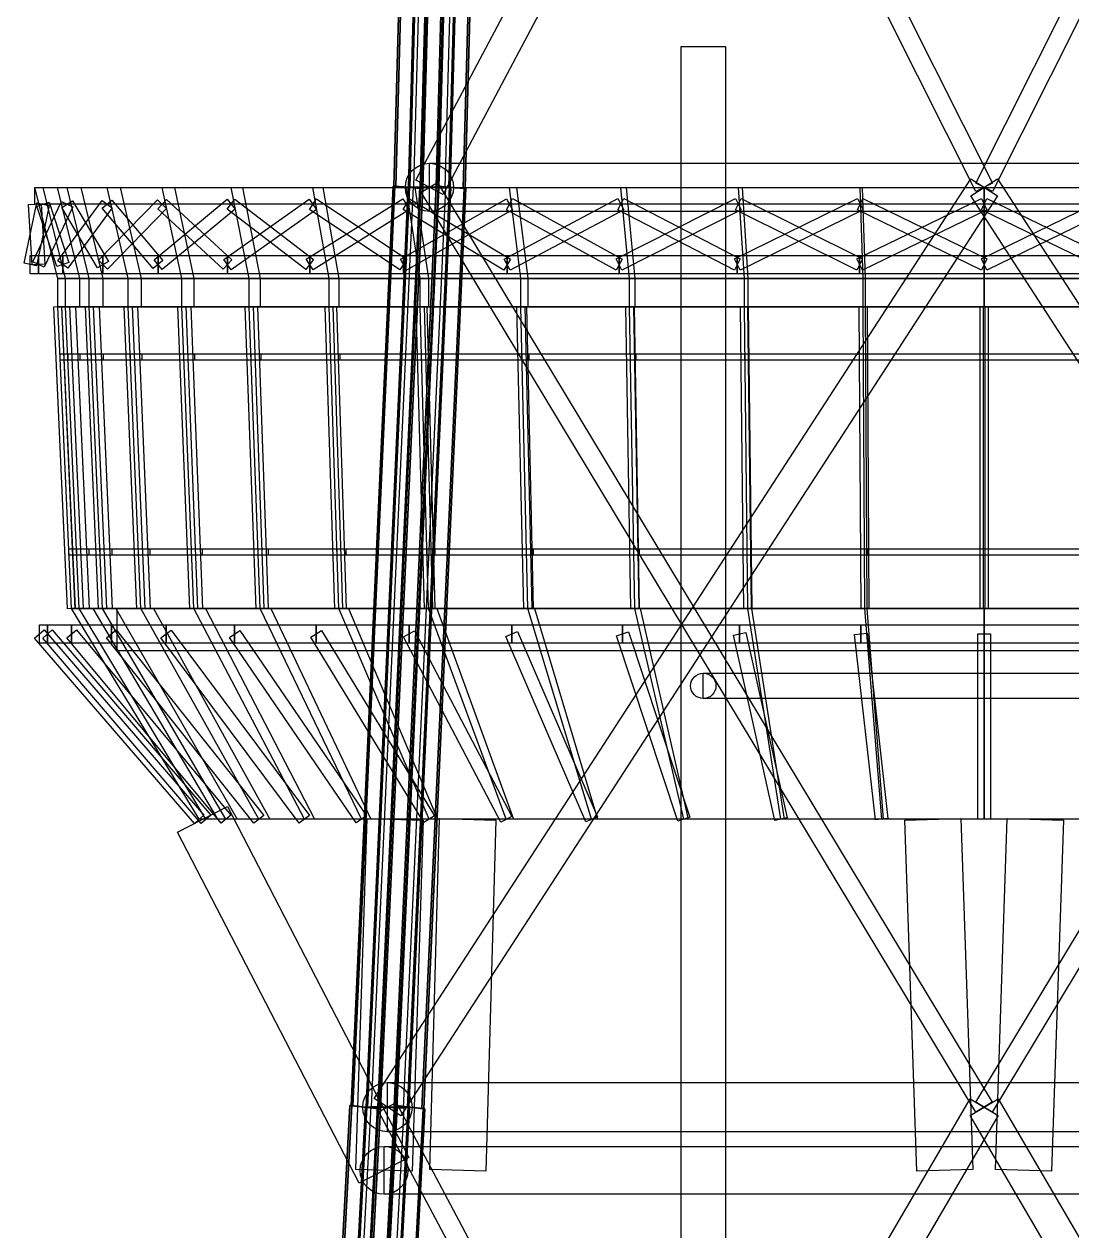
# Model space of a CAD drawing. Header units: millimetres. Extents: x -48000 to 1060615, y -2000 to 333000.
# Drawn here: x -6837 to 625, y 216119 to 224712 of the extents above; entities that cross this region are included whole.
import ezdxf

# ---------------------------------------------------------------- set-up
doc = ezdxf.new("R2010")
doc.units = ezdxf.units.MM
for name, color, linetype, lineweight in [('D-STR-CORE', 7, 'Continuous', 25), ('D-STR-DECK', 7, 'Continuous', 25), ('D-STR-STRC', 7, 'Continuous', 25)]:
    doc.layers.add(name, color=color, linetype=linetype, lineweight=lineweight)

msp = doc.modelspace()

# ---------------------------------------------------------------- linework, layer by layer
at = {"layer": 'D-STR-CORE'}
for points in [[(-2160, 18300), (-1840, 18300), (-1840, 224550), (-2160, 224550)], [(-2160, 18300), (-1840, 18300), (-1840, 224550), (-2160, 224550)], [(-2000, 220090), (2000, 220090), (2000, 219910), (-2000, 219910)], [(2000, 219910), (-2000, 219910), (-2000, 220090), (2000, 220090)]]:
    msp.add_lwpolyline(points, close=True, dxfattribs=at)
msp.add_circle((-2000, 220000), 90, dxfattribs=at)
at = {"layer": 'D-STR-DECK'}
for points in [[(-6597.5, 222900), (-6760, 223550), (-6601.63, 223550), (-6442.94, 222900)], [(-6597.5, 222900), (-6760, 223550), (-6601.63, 223550), (-6442.94, 222900)], [(-6760, 223430), (-6760, 223550), (6760, 223550), (6760, 223430)], [(-6541.06, 222900), (-6702.17, 223550), (-6431.71, 223550), (-6277.11, 222900)], [(-6541.06, 222900), (-6702.17, 223550), (-6431.71, 223550), (-6277.11, 222900)], [(-6372.7, 222900), (-6529.66, 223550), (-6151.74, 223550), (-6003.87, 222900)], [(-6372.7, 222900), (-6529.66, 223550), (-6151.74, 223550), (-6003.87, 222900)], [(-6095.3, 222900), (-6245.43, 223550), (-5766.52, 223550), (-5627.9, 222900)], [(-6095.3, 222900), (-6245.43, 223550), (-5766.52, 223550), (-5627.9, 222900)], [(-5713.6, 222900), (-5854.33, 223550), (-5282.62, 223550), (-5155.64, 222900)], [(-5713.6, 222900), (-5854.33, 223550), (-5282.62, 223550), (-5155.64, 222900)], [(-5234.15, 222900), (-5363.07, 223550), (-4708.34, 223550), (-4595.16, 222900)], [(-5234.15, 222900), (-5363.07, 223550), (-4708.34, 223550), (-4595.16, 222900)], [(-4665.14, 222900), (-4780.04, 223550), (-4053.5, 223550), (-3956.06, 222900)], [(-4665.14, 222900), (-4780.04, 223550), (-4053.5, 223550), (-3956.06, 222900)], [(-4016.3, 222900), (-4115.23, 223550), (-3329.3, 223550), (-3249.27, 222900)], [(-4016.3, 222900), (-4115.23, 223550), (-3329.3, 223550), (-3249.27, 222900)], [(-3298.75, 222900), (-3380, 223550), (-2548.14, 223550), (-2486.88, 222900)], [(-3298.75, 222900), (-3380, 223550), (-2548.14, 223550), (-2486.88, 222900)], [(-2524.75, 222900), (-2586.94, 223550), (-1723.37, 223550), (-1681.95, 222900)], [(-2524.75, 222900), (-2586.94, 223550), (-1723.37, 223550), (-1681.95, 222900)], [(-1707.56, 222900), (-1749.62, 223550), (-869.12, 223550), (-848.23, 222900)], [(-1707.56, 222900), (-1749.62, 223550), (-869.12, 223550), (-848.23, 222900)], [(-861.15, 222900), (-882.36, 223550), (0, 223550), (0, 222900)], [(-861.15, 222900), (-882.36, 223550), (0, 223550), (0, 222900)], [(0, 222900), (0, 223550), (882.36, 223550), (861.15, 222900)], [(0, 222900), (0, 223550), (882.36, 223550), (861.15, 222900)], [(-6836.54, 223009.25), (-6746.21, 223439.25), (-6658.13, 223420.75), (-6748.46, 222990.75)], [(-6779.31, 222997.32), (-6804.92, 223427.32), (-6715.08, 223432.68), (-6689.47, 223002.68)], [(-6775.02, 223019.34), (-6570.29, 223449.34), (-6489.03, 223410.66), (-6693.76, 222980.66)], [(-6603.81, 222985.97), (-6744.92, 223415.97), (-6659.41, 223444.03), (-6518.29, 223014.03)], [(-6597.33, 223026.63), (-6281.7, 223456.63), (-6209.15, 223403.37), (-6524.77, 222973.37)], [(-6314.19, 222977.1), (-6568.4, 223407.1), (-6490.92, 223452.9), (-6236.71, 223022.9)], [(-6307.6, 223031.49), (-5886.48, 223461.49), (-5822.18, 223398.51), (-6243.3, 222968.51)], [(-5916.87, 222970.97), (-6279.81, 223400.97), (-6211.04, 223459.03), (-5848.09, 223029.03)], [(-5911.17, 223034.66), (-5391.76, 223464.66), (-5334.37, 223395.34), (-5853.78, 222965.34)], [(-5419.39, 222966.95), (-5884.87, 223396.95), (-5823.8, 223463.05), (-5358.32, 223033.05)], [(-5414.81, 223036.76), (-4806, 223466.76), (-4754.08, 223393.24), (-5362.89, 222963.24)], [(-4830.43, 222964.31), (-5390.47, 223394.31), (-5335.66, 223465.69), (-4775.62, 223035.69)], [(-4826.88, 223038.16), (-4139.08, 223468.16), (-4091.37, 223391.84), (-4779.17, 222961.84)], [(-4159.97, 222962.56), (-4805, 223392.56), (-4755.08, 223467.44), (-4110.05, 223037.44)], [(-4157.28, 223039.1), (-3402.27, 223469.1), (-3357.73, 223390.9), (-4112.74, 222960.9)], [(-3419.35, 222961.38), (-4138.32, 223391.38), (-4092.13, 223468.62), (-3373.15, 223038.62)], [(-3417.36, 223039.74), (-2608.05, 223469.74), (-2565.83, 223390.26), (-3375.14, 222960.26)], [(-2621.09, 222960.58), (-3401.71, 223390.58), (-3358.29, 223469.42), (-2577.67, 223039.42)], [(-2619.7, 223040.15), (-1769.93, 223470.15), (-1729.3, 223389.85), (-2579.06, 222959.85)], [(-1778.75, 222960.05), (-2607.66, 223390.05), (-2566.22, 223469.95), (-1737.31, 223039.95)], [(-1777.86, 223040.39), (-902.19, 223470.39), (-862.52, 223389.61), (-1738.19, 222959.61)], [(-906.67, 222959.72), (-1769.69, 223389.72), (-1729.55, 223470.28), (-866.53, 223040.28)], [(-906.24, 223040.49), (-19.64, 223470.49), (19.64, 223389.51), (-866.96, 222959.51)], [(-19.71, 222959.55), (-902.07, 223389.55), (-862.64, 223470.45), (19.71, 223040.45)], [(-19.71, 223040.45), (862.64, 223470.45), (902.07, 223389.55), (19.71, 222959.55)], [(866.96, 222959.51), (-19.64, 223389.51), (19.64, 223470.49), (906.24, 223040.49)], [(-6734.39, 222935), (-6792.5, 222935), (-6792.5, 223065), (-6734.39, 223065)], [(-6792.5, 223065), (-6734.39, 223065), (-6734.39, 222935), (-6792.5, 222935)], [(-6561.05, 222935), (-6734.39, 222935), (-6734.39, 223065), (-6561.05, 223065)], [(-6734.39, 223065), (-6561.05, 223065), (-6561.05, 222935), (-6734.39, 222935)], [(-6275.45, 222935), (-6561.05, 222935), (-6561.05, 223065), (-6275.45, 223065)], [(-6561.05, 223065), (-6275.45, 223065), (-6275.45, 222935), (-6561.05, 222935)], [(-5882.48, 222935), (-6275.45, 222935), (-6275.45, 223065), (-5882.48, 223065)], [(-6275.45, 223065), (-5882.48, 223065), (-5882.48, 222935), (-6275.45, 222935)], [(-5388.85, 222935), (-5882.48, 222935), (-5882.48, 223065), (-5388.85, 223065)], [(-5882.48, 223065), (-5388.85, 223065), (-5388.85, 222935), (-5882.48, 222935)], [(-4803.02, 222935), (-5388.85, 222935), (-5388.85, 223065), (-4803.02, 223065)], [(-5388.85, 223065), (-4803.02, 223065), (-4803.02, 222935), (-5388.85, 222935)], [(-4135.01, 222935), (-4803.02, 222935), (-4803.02, 223065), (-4135.01, 223065)], [(-4803.02, 223065), (-4135.01, 223065), (-4135.01, 222935), (-4803.02, 222935)], [(-3396.25, 222935), (-4135.01, 222935), (-4135.01, 223065), (-3396.25, 223065)], [(-4135.01, 223065), (-3396.25, 223065), (-3396.25, 222935), (-4135.01, 222935)], [(-2599.38, 222935), (-3396.25, 222935), (-3396.25, 223065), (-2599.38, 223065)], [(-3396.25, 223065), (-2599.38, 223065), (-2599.38, 222935), (-3396.25, 222935)], [(-1758.03, 222935), (-2599.38, 222935), (-2599.38, 223065), (-1758.03, 223065)], [(-2599.38, 223065), (-1758.03, 223065), (-1758.03, 222935), (-2599.38, 222935)], [(-886.6, 222935), (-1758.03, 222935), (-1758.03, 223065), (-886.6, 223065)], [(-1758.03, 223065), (-886.6, 223065), (-886.6, 222935), (-1758.03, 222935)], [(0, 222935), (-886.6, 222935), (-886.6, 223065), (0, 223065)], [(-886.6, 223065), (0, 223065), (0, 222935), (-886.6, 222935)], [(886.6, 222935), (0, 222935), (0, 223065), (886.6, 223065)], [(0, 223065), (886.6, 223065), (886.6, 222935), (0, 222935)], [(-6597.5, 222700), (-6597.5, 222900), (-6442.94, 222900), (-6442.94, 222700)], [(-6597.5, 222700), (-6597.5, 222900), (-6442.94, 222900), (-6442.94, 222700)], [(-6541.06, 222700), (-6541.06, 222900), (-6277.11, 222900), (-6277.11, 222700)], [(-6541.06, 222700), (-6541.06, 222900), (-6277.11, 222900), (-6277.11, 222700)], [(-6372.7, 222700), (-6372.7, 222900), (-6003.87, 222900), (-6003.87, 222700)], [(-6372.7, 222700), (-6372.7, 222900), (-6003.87, 222900), (-6003.87, 222700)], [(-6095.3, 222700), (-6095.3, 222900), (-5627.9, 222900), (-5627.9, 222700)], [(-6095.3, 222700), (-6095.3, 222900), (-5627.9, 222900), (-5627.9, 222700)], [(-5713.6, 222700), (-5713.6, 222900), (-5155.64, 222900), (-5155.64, 222700)], [(-5713.6, 222700), (-5713.6, 222900), (-5155.64, 222900), (-5155.64, 222700)], [(-5234.15, 222700), (-5234.15, 222900), (-4595.16, 222900), (-4595.16, 222700)], [(-5234.15, 222700), (-5234.15, 222900), (-4595.16, 222900), (-4595.16, 222700)], [(-4665.14, 222700), (-4665.14, 222900), (-3956.06, 222900), (-3956.06, 222700)], [(-4665.14, 222700), (-4665.14, 222900), (-3956.06, 222900), (-3956.06, 222700)], [(-4016.3, 222700), (-4016.3, 222900), (-3249.27, 222900), (-3249.27, 222700)], [(-4016.3, 222700), (-4016.3, 222900), (-3249.27, 222900), (-3249.27, 222700)], [(-3298.75, 222700), (-3298.75, 222900), (-2486.88, 222900), (-2486.88, 222700)], [(-3298.75, 222700), (-3298.75, 222900), (-2486.88, 222900), (-2486.88, 222700)], [(-2524.75, 222700), (-2524.75, 222900), (-1681.95, 222900), (-1681.95, 222700)], [(-2524.75, 222700), (-2524.75, 222900), (-1681.95, 222900), (-1681.95, 222700)], [(-1707.56, 222700), (-1707.56, 222900), (-848.23, 222900), (-848.23, 222700)], [(-1707.56, 222700), (-1707.56, 222900), (-848.23, 222900), (-848.23, 222700)], [(-861.15, 222700), (-861.15, 222900), (0, 222900), (0, 222700)], [(-861.15, 222700), (-861.15, 222900), (0, 222900), (0, 222700)], [(0, 222700), (0, 222900), (861.15, 222900), (861.15, 222700)], [(0, 222700), (0, 222900), (861.15, 222900), (861.15, 222700)], [(-6527.97, 220548.73), (-6625.47, 222698.73), (-6569.53, 222701.27), (-6472.03, 220551.27)], [(-6500, 220550), (-6597.5, 222700), (-6470.16, 222700), (-6374.54, 220550)], [(-6500, 220550), (-6597.5, 222700), (-6470.16, 222700), (-6374.54, 220550)], [(-6472.36, 220548.74), (-6569.03, 222698.74), (-6513.09, 222701.26), (-6416.42, 220551.26)], [(-6472.36, 220548.74), (-6569.03, 222698.74), (-6513.09, 222701.26), (-6416.42, 220551.26)], [(-6444.39, 220550), (-6541.06, 222700), (-6303.01, 222700), (-6209.86, 220550)], [(-6444.39, 220550), (-6541.06, 222700), (-6303.01, 222700), (-6209.86, 220550)], [(-6306.49, 220548.77), (-6400.67, 222698.77), (-6344.72, 222701.23), (-6250.54, 220551.23)], [(-6306.49, 220548.77), (-6400.67, 222698.77), (-6344.72, 222701.23), (-6250.54, 220551.23)], [(-6278.52, 220550), (-6372.7, 222700), (-6028.02, 222700), (-5938.93, 220550)], [(-6278.52, 220550), (-6372.7, 222700), (-6028.02, 222700), (-5938.93, 220550)], [(-6033.19, 220548.83), (-6123.27, 222698.83), (-6067.32, 222701.17), (-5977.24, 220551.17)], [(-6033.19, 220548.83), (-6123.27, 222698.83), (-6067.32, 222701.17), (-5977.24, 220551.17)], [(-6005.22, 220550), (-6095.3, 222700), (-5649.88, 222700), (-5566.38, 220550)], [(-6005.22, 220550), (-6095.3, 222700), (-5649.88, 222700), (-5566.38, 220550)], [(-5657.14, 220548.9), (-5741.58, 222698.9), (-5685.62, 222701.1), (-5601.19, 220551.1)], [(-5657.14, 220548.9), (-5741.58, 222698.9), (-5685.62, 222701.1), (-5601.19, 220551.1)], [(-5629.17, 220550), (-5713.6, 222700), (-5175.07, 222700), (-5098.59, 220550)], [(-5629.17, 220550), (-5713.6, 222700), (-5175.07, 222700), (-5098.59, 220550)], [(-5184.78, 220548.99), (-5262.13, 222698.99), (-5206.17, 222701.01), (-5128.81, 220551.01)], [(-5184.78, 220548.99), (-5262.13, 222698.99), (-5206.17, 222701.01), (-5128.81, 220551.01)], [(-5156.8, 220550), (-5234.15, 222700), (-4611.72, 222700), (-4543.57, 220550)], [(-5156.8, 220550), (-5234.15, 222700), (-4611.72, 222700), (-4543.57, 220550)], [(-4624.18, 220549.1), (-4693.12, 222699.1), (-4637.15, 222700.9), (-4568.21, 220550.9)], [(-4624.18, 220549.1), (-4693.12, 222699.1), (-4637.15, 222700.9), (-4568.21, 220550.9)], [(-4596.19, 220550), (-4665.14, 222700), (-3969.46, 222700), (-3910.8, 220550)], [(-4596.19, 220550), (-4665.14, 222700), (-3969.46, 222700), (-3910.8, 220550)], [(-3984.94, 220549.23), (-4044.29, 222699.23), (-3988.31, 222700.77), (-3928.96, 220550.77)], [(-3984.94, 220549.23), (-4044.29, 222699.23), (-3988.31, 222700.77), (-3928.96, 220550.77)], [(-3956.95, 220550), (-4016.3, 222700), (-3259.28, 222700), (-3211.11, 220550)], [(-3956.95, 220550), (-4016.3, 222700), (-3259.28, 222700), (-3211.11, 220550)], [(-3277.99, 220549.37), (-3326.74, 222699.37), (-3270.76, 222700.63), (-3222.01, 220550.63)], [(-3277.99, 220549.37), (-3326.74, 222699.37), (-3270.76, 222700.63), (-3222.01, 220550.63)], [(-3250, 220550), (-3298.75, 222700), (-2493.33, 222700), (-2456.48, 220550)], [(-3250, 220550), (-3298.75, 222700), (-2493.33, 222700), (-2456.48, 220550)], [(-2515.44, 220549.51), (-2552.75, 222699.51), (-2496.76, 222700.49), (-2459.45, 220550.49)], [(-2515.44, 220549.51), (-2552.75, 222699.51), (-2496.76, 222700.49), (-2459.45, 220550.49)], [(-2487.44, 220550), (-2524.75, 222700), (-1684.72, 222700), (-1659.82, 220550)], [(-2487.44, 220550), (-2524.75, 222700), (-1684.72, 222700), (-1659.82, 220550)], [(-1710.32, 220549.67), (-1735.56, 222699.67), (-1679.56, 222700.33), (-1654.33, 220550.33)], [(-1710.32, 220549.67), (-1735.56, 222699.67), (-1679.56, 222700.33), (-1654.33, 220550.33)], [(-1682.32, 220550), (-1707.56, 222700), (-847.29, 222700), (-834.76, 220550)], [(-1682.32, 220550), (-1707.56, 222700), (-847.29, 222700), (-834.76, 220550)], [(-876.42, 220549.83), (-889.15, 222699.83), (-833.15, 222700.17), (-820.42, 220550.17)], [(-876.42, 220549.83), (-889.15, 222699.83), (-833.15, 222700.17), (-820.42, 220550.17)], [(-848.42, 220550), (-861.15, 222700), (4.65, 222700), (4.58, 220550)], [(-848.42, 220550), (-861.15, 222700), (4.65, 222700), (4.58, 220550)], [(-28, 220550), (-28, 222700), (28, 222700), (28, 220550)], [(-28, 220550), (-28, 222700), (28, 222700), (28, 220550)], [(-4.58, 220550), (-4.65, 222700), (861.15, 222700), (848.42, 220550)], [(-4.58, 220550), (-4.65, 222700), (861.15, 222700), (848.42, 220550)], [(-6580.27, 222320), (-6580.27, 222365), (-6439.15, 222365), (-6439.15, 222320)], [(-6580.27, 222320), (-6580.27, 222365), (-6439.15, 222365), (-6439.15, 222320)], [(-6523.97, 222320), (-6523.97, 222365), (-6272.68, 222365), (-6272.68, 222320)], [(-6523.97, 222320), (-6523.97, 222365), (-6272.68, 222365), (-6272.68, 222320)], [(-6356.05, 222320), (-6356.05, 222365), (-5998.89, 222365), (-5998.89, 222320)], [(-6356.05, 222320), (-6356.05, 222365), (-5998.89, 222365), (-5998.89, 222320)], [(-6079.37, 222320), (-6079.37, 222365), (-5622.44, 222365), (-5622.44, 222320)], [(-6079.37, 222320), (-6079.37, 222365), (-5622.44, 222365), (-5622.44, 222320)], [(-5698.68, 222320), (-5698.68, 222365), (-5149.8, 222365), (-5149.8, 222320)], [(-5698.68, 222320), (-5698.68, 222365), (-5149.8, 222365), (-5149.8, 222320)], [(-5220.48, 222320), (-5220.48, 222365), (-4589.05, 222365), (-4589.05, 222320)], [(-5220.48, 222320), (-5220.48, 222365), (-4589.05, 222365), (-4589.05, 222320)], [(-4652.95, 222320), (-4652.95, 222365), (-3949.77, 222365), (-3949.77, 222320)], [(-4652.95, 222320), (-4652.95, 222365), (-3949.77, 222365), (-3949.77, 222320)], [(-4005.81, 222320), (-4005.81, 222365), (-3242.91, 222365), (-3242.91, 222320)], [(-4005.81, 222320), (-4005.81, 222365), (-3242.91, 222365), (-3242.91, 222320)], [(-3290.13, 222320), (-3290.13, 222365), (-2480.56, 222365), (-2480.56, 222320)], [(-3290.13, 222320), (-3290.13, 222365), (-2480.56, 222365), (-2480.56, 222320)], [(-2518.16, 222320), (-2518.16, 222365), (-1675.78, 222365), (-1675.78, 222320)], [(-2518.16, 222320), (-2518.16, 222365), (-1675.78, 222365), (-1675.78, 222320)], [(-1703.1, 222320), (-1703.1, 222365), (-842.31, 222365), (-842.31, 222320)], [(-1703.1, 222320), (-1703.1, 222365), (-842.31, 222365), (-842.31, 222320)], [(-858.9, 222320), (-858.9, 222365), (5.56, 222365), (5.56, 222320)], [(-858.9, 222320), (-858.9, 222365), (5.56, 222365), (5.56, 222320)], [(-5.56, 222320), (-5.56, 222365), (858.9, 222365), (858.9, 222320)], [(-5.56, 222320), (-5.56, 222365), (858.9, 222365), (858.9, 222320)], [(-6517.23, 220930), (-6517.23, 220975), (-6376.66, 220975), (-6376.66, 220930)], [(-6517.23, 220930), (-6517.23, 220975), (-6376.66, 220975), (-6376.66, 220930)], [(-6461.48, 220930), (-6461.48, 220975), (-6211.8, 220975), (-6211.8, 220930)], [(-6461.48, 220930), (-6461.48, 220975), (-6211.8, 220975), (-6211.8, 220930)], [(-6295.16, 220930), (-6295.16, 220975), (-5940.65, 220975), (-5940.65, 220930)], [(-6295.16, 220930), (-6295.16, 220975), (-5940.65, 220975), (-5940.65, 220930)], [(-6021.14, 220930), (-6021.14, 220975), (-5567.85, 220975), (-5567.85, 220930)], [(-6021.14, 220930), (-6021.14, 220975), (-5567.85, 220975), (-5567.85, 220930)], [(-5644.09, 220930), (-5644.09, 220975), (-5099.79, 220975), (-5099.79, 220930)], [(-5644.09, 220930), (-5644.09, 220975), (-5099.79, 220975), (-5099.79, 220930)], [(-5170.47, 220930), (-5170.47, 220975), (-4544.47, 220975), (-4544.47, 220930)], [(-5170.47, 220930), (-5170.47, 220975), (-4544.47, 220975), (-4544.47, 220930)], [(-4608.38, 220930), (-4608.38, 220975), (-3911.4, 220975), (-3911.4, 220930)], [(-4608.38, 220930), (-4608.38, 220975), (-3911.4, 220975), (-3911.4, 220930)], [(-3967.44, 220930), (-3967.44, 220975), (-3211.39, 220975), (-3211.39, 220930)], [(-3967.44, 220930), (-3967.44, 220975), (-3211.39, 220975), (-3211.39, 220930)], [(-3258.62, 220930), (-3258.62, 220975), (-2456.44, 220975), (-2456.44, 220930)], [(-3258.62, 220930), (-3258.62, 220975), (-2456.44, 220975), (-2456.44, 220930)], [(-2494.04, 220930), (-2494.04, 220975), (-1659.46, 220975), (-1659.46, 220930)], [(-2494.04, 220930), (-2494.04, 220975), (-1659.46, 220975), (-1659.46, 220930)], [(-1686.78, 220930), (-1686.78, 220975), (-834.09, 220975), (-834.09, 220930)], [(-1686.78, 220930), (-1686.78, 220975), (-834.09, 220975), (-834.09, 220930)], [(-850.67, 220930), (-850.67, 220975), (5.56, 220975), (5.56, 220930)], [(-850.67, 220930), (-850.67, 220975), (5.56, 220975), (5.56, 220930)], [(-5.56, 220930), (-5.56, 220975), (850.67, 220975), (850.67, 220930)], [(-5.56, 220930), (-5.56, 220975), (850.67, 220975), (850.67, 220930)], [(-5590, 219050), (-6500, 220550), (-6347.73, 220550), (-5459.04, 219050)], [(-5590, 219050), (-6500, 220550), (-6347.73, 220550), (-5459.04, 219050)], [(-5542.18, 219050), (-6444.39, 220550), (-6184.34, 220550), (-5318.53, 219050)], [(-5542.18, 219050), (-6444.39, 220550), (-6184.34, 220550), (-5318.53, 219050)], [(-5399.53, 219050), (-6278.52, 220550), (-5915.14, 220550), (-5087.02, 219050)], [(-5399.53, 219050), (-6278.52, 220550), (-5915.14, 220550), (-5087.02, 219050)], [(-6175, 220250), (-6175, 220550), (6175, 220550), (6175, 220250)], [(-5164.49, 219050), (-6005.22, 220550), (-5544.73, 220550), (-4768.47, 219050)], [(-5164.49, 219050), (-6005.22, 220550), (-5544.73, 220550), (-4768.47, 219050)], [(-4841.08, 219050), (-5629.17, 220550), (-5079.44, 220550), (-4368.32, 219050)], [(-4841.08, 219050), (-5629.17, 220550), (-5079.44, 220550), (-4368.32, 219050)], [(-4434.85, 219050), (-5156.8, 220550), (-4527.25, 220550), (-3893.44, 219050)], [(-4434.85, 219050), (-5156.8, 220550), (-4527.25, 220550), (-3893.44, 219050)], [(-3952.73, 219050), (-4596.19, 220550), (-3897.6, 220550), (-3351.93, 219050)], [(-3952.73, 219050), (-4596.19, 220550), (-3897.6, 220550), (-3351.93, 219050)], [(-3402.98, 219050), (-3956.95, 220550), (-3201.25, 220550), (-2753.08, 219050)], [(-3402.98, 219050), (-3956.95, 220550), (-3201.25, 220550), (-2753.08, 219050)], [(-2795, 219050), (-3250, 220550), (-2450.13, 220550), (-2107.11, 219050)], [(-2795, 219050), (-3250, 220550), (-2450.13, 220550), (-2107.11, 219050)], [(-2139.2, 219050), (-2487.44, 220550), (-1657.09, 220550), (-1425.1, 219050)], [(-2139.2, 219050), (-2487.44, 220550), (-1657.09, 220550), (-1425.1, 219050)], [(-1446.8, 219050), (-1682.32, 220550), (-835.69, 220550), (-718.7, 219050)], [(-1446.8, 219050), (-1682.32, 220550), (-835.69, 220550), (-718.7, 219050)], [(-729.64, 219050), (-848.42, 220550), (0, 220550), (0, 219050)], [(-729.64, 219050), (-848.42, 220550), (0, 220550), (0, 219050)], [(0, 219050), (0, 220550), (848.42, 220550), (729.64, 219050)], [(0, 219050), (0, 220550), (848.42, 220550), (729.64, 219050)], [(-6669.95, 220305), (-6727.5, 220305), (-6727.5, 220435), (-6669.95, 220435)], [(-6727.5, 220435), (-6669.95, 220435), (-6669.95, 220305), (-6727.5, 220305)], [(-6498.27, 220305), (-6669.95, 220305), (-6669.95, 220435), (-6498.27, 220435)], [(-6669.95, 220435), (-6498.27, 220435), (-6498.27, 220305), (-6669.95, 220305)], [(-6215.4, 220305), (-6498.27, 220305), (-6498.27, 220435), (-6215.4, 220435)], [(-6498.27, 220435), (-6215.4, 220435), (-6215.4, 220305), (-6498.27, 220305)], [(-5826.19, 220305), (-6215.4, 220305), (-6215.4, 220435), (-5826.19, 220435)], [(-6215.4, 220435), (-5826.19, 220435), (-5826.19, 220305), (-6215.4, 220305)], [(-5337.28, 220305), (-5826.19, 220305), (-5826.19, 220435), (-5337.28, 220435)], [(-5826.19, 220435), (-5337.28, 220435), (-5337.28, 220305), (-5826.19, 220305)], [(-4757.06, 220305), (-5337.28, 220305), (-5337.28, 220435), (-4757.06, 220435)], [(-5337.28, 220435), (-4757.06, 220435), (-4757.06, 220305), (-5337.28, 220305)], [(-4095.44, 220305), (-4757.06, 220305), (-4757.06, 220435), (-4095.44, 220435)], [(-4757.06, 220435), (-4095.44, 220435), (-4095.44, 220305), (-4757.06, 220305)], [(-3363.75, 220305), (-4095.44, 220305), (-4095.44, 220435), (-3363.75, 220435)], [(-4095.44, 220435), (-3363.75, 220435), (-3363.75, 220305), (-4095.44, 220305)], [(-2574.5, 220305), (-3363.75, 220305), (-3363.75, 220435), (-2574.5, 220435)], [(-3363.75, 220435), (-2574.5, 220435), (-2574.5, 220305), (-3363.75, 220305)], [(-1741.21, 220305), (-2574.5, 220305), (-2574.5, 220435), (-1741.21, 220435)], [(-2574.5, 220435), (-1741.21, 220435), (-1741.21, 220305), (-2574.5, 220305)], [(-878.11, 220305), (-1741.21, 220305), (-1741.21, 220435), (-878.11, 220435)], [(-1741.21, 220435), (-878.11, 220435), (-878.11, 220305), (-1741.21, 220305)], [(0, 220305), (-878.11, 220305), (-878.11, 220435), (0, 220435)], [(-878.11, 220435), (0, 220435), (0, 220305), (-878.11, 220305)], [(878.11, 220305), (0, 220305), (0, 220435), (878.11, 220435)], [(0, 220435), (878.11, 220435), (878.11, 220305), (0, 220305)], [(-5624.09, 219020.62), (-6761.59, 220340.62), (-6693.41, 220399.38), (-5555.91, 219079.38)], [(-5576.39, 219020.77), (-6704.16, 220340.77), (-6635.73, 220399.23), (-5507.96, 219079.23)], [(-5576.39, 219020.77), (-6704.16, 220340.77), (-6635.73, 220399.23), (-5507.96, 219079.23)], [(-5434.11, 219021.21), (-6532.85, 220341.21), (-6463.68, 220398.79), (-5364.94, 219078.79)], [(-5434.11, 219021.21), (-6532.85, 220341.21), (-6463.68, 220398.79), (-5364.94, 219078.79)], [(-5199.69, 219021.97), (-6250.6, 220341.97), (-6180.19, 220398.03), (-5129.28, 219078.03)], [(-5199.69, 219021.97), (-6250.6, 220341.97), (-6180.19, 220398.03), (-5129.28, 219078.03)], [(-4877.15, 219023.09), (-5862.25, 220343.09), (-5790.12, 220396.91), (-4805.02, 219076.91)], [(-4877.15, 219023.09), (-5862.25, 220343.09), (-5790.12, 220396.91), (-4805.02, 219076.91)], [(-4471.99, 219024.6), (-5374.43, 220344.6), (-5300.14, 220395.4), (-4397.7, 219075.4)], [(-4471.99, 219024.6), (-5374.43, 220344.6), (-5300.14, 220395.4), (-4397.7, 219075.4)], [(-3991.15, 219026.58), (-4795.49, 220346.58), (-4718.63, 220393.42), (-3914.3, 219073.42)], [(-3991.15, 219026.58), (-4795.49, 220346.58), (-4718.63, 220393.42), (-3914.3, 219073.42)], [(-3442.83, 219029.1), (-4135.29, 220349.1), (-4055.59, 220390.9), (-3363.13, 219070.9)], [(-3442.83, 219029.1), (-4135.29, 220349.1), (-4055.59, 220390.9), (-3363.13, 219070.9)], [(-2836.33, 219032.19), (-3405.08, 220352.19), (-3322.42, 220387.81), (-2753.67, 219067.81)], [(-2836.33, 219032.19), (-3405.08, 220352.19), (-3322.42, 220387.81), (-2753.67, 219067.81)], [(-2181.94, 219035.91), (-2617.24, 220355.91), (-2531.77, 220384.09), (-2096.46, 219064.09)], [(-2181.94, 219035.91), (-2617.24, 220355.91), (-2531.77, 220384.09), (-2096.46, 219064.09)], [(-1490.72, 219040.2), (-1785.13, 220360.2), (-1697.28, 220379.8), (-1402.88, 219059.8)], [(-1490.72, 219040.2), (-1785.13, 220360.2), (-1697.28, 220379.8), (-1402.88, 219059.8)], [(-774.36, 219044.97), (-922.83, 220364.97), (-833.4, 220375.03), (-684.92, 219055.03)], [(-774.36, 219044.97), (-922.83, 220364.97), (-833.4, 220375.03), (-684.92, 219055.03)], [(-45, 219050), (-45, 220370), (45, 220370), (45, 219050)], [(-45, 219050), (-45, 220370), (45, 220370), (45, 219050)], [(-4451.12, 216458.14), (-5743.75, 218958.14), (-5388.43, 219141.86), (-4095.81, 216641.86)], [(-4473.36, 216556.37), (-4393.68, 219056.37), (-3993.89, 219043.63), (-4073.57, 216543.63)], [(-3947.65, 216555.59), (-3877.77, 219055.59), (-3477.93, 219044.41), (-3547.81, 216544.41)], [(-479.98, 216543.23), (-564.71, 219043.23), (-164.94, 219056.77), (-80.21, 216556.77)], [(80.21, 216556.77), (164.94, 219056.77), (564.71, 219043.23), (479.98, 216543.23)], [(-4273.47, 216720), (4273.47, 216720), (4273.47, 216380), (-4273.47, 216380)], [(4273.47, 216380), (-4273.47, 216380), (-4273.47, 216720), (4273.47, 216720)]]:
    msp.add_lwpolyline(points, close=True, dxfattribs=at)
msp.add_circle((-4273.47, 216550), 170, dxfattribs=at)
at = {"layer": 'D-STR-STRC'}
for points in [[(-4009.5, 223544.71), (-4203.27, 223555.29), (-3999.81, 231005.29), (-3806.04, 230994.71)], [(-4203.27, 223555.29), (-4190.54, 223555.29), (-3987.09, 231005.29), (-3999.81, 231005.29)], [(-4190.54, 223555.29), (-4203.27, 223555.29), (-3999.81, 231005.29), (-3987.09, 231005.29)], [(-4203.27, 223555.29), (-4009.5, 223544.71), (-3806.04, 230994.71), (-3999.81, 231005.29)], [(-4190.54, 223555.29), (-4098.6, 223550.27), (-3895.15, 231000.27), (-3987.09, 231005.29)], [(-4098.6, 223550.27), (-4190.54, 223555.29), (-3987.09, 231005.29), (-3895.15, 231000.27)], [(-4098.6, 223550.27), (-3811.29, 223550.27), (-3607.83, 231000.27), (-3895.15, 231000.27)], [(-3811.29, 223550.27), (-4098.6, 223550.27), (-3895.15, 231000.27), (-3607.83, 231000.27)], [(-3801.4, 223549.73), (-4088.71, 223549.73), (-3885.25, 230999.73), (-3597.94, 230999.73)], [(-4088.71, 223549.73), (-3996.77, 223544.71), (-3793.31, 230994.71), (-3885.25, 230999.73)], [(-3996.77, 223544.71), (-4088.71, 223549.73), (-3885.25, 230999.73), (-3793.31, 230994.71)], [(-4088.71, 223549.73), (-3801.4, 223549.73), (-3597.94, 230999.73), (-3885.25, 230999.73)], [(-4060.54, 223553.02), (-3857.08, 231003.02), (-3636.01, 230996.98), (-3839.46, 223546.98)], [(-3636.01, 230996.98), (-3839.46, 223546.98), (-4060.54, 223553.02), (-3857.08, 231003.02)], [(-4047.7, 223601.8), (-97.7, 231051.8), (97.7, 230948.2), (-3852.3, 223498.2)], [(97.7, 230948.2), (-3852.3, 223498.2), (-4047.7, 223601.8), (-97.7, 231051.8)], [(-4016.32, 223551.81), (-3812.87, 231001.81), (-3680.22, 230998.19), (-3883.68, 223548.19)], [(-3680.22, 230998.19), (-3883.68, 223548.19), (-4016.32, 223551.81), (-3812.87, 231001.81)], [(-3996.77, 223544.71), (-4009.5, 223544.71), (-3806.04, 230994.71), (-3793.31, 230994.71)], [(-4009.5, 223544.71), (-3996.77, 223544.71), (-3793.31, 230994.71), (-3806.04, 230994.71)], [(-3811.29, 223550.27), (-3903.23, 223555.29), (-3699.77, 231005.29), (-3607.83, 231000.27)], [(-3903.23, 223555.29), (-3890.5, 223555.29), (-3687.05, 231005.29), (-3699.77, 231005.29)], [(-3890.5, 223555.29), (-3903.23, 223555.29), (-3699.77, 231005.29), (-3687.05, 231005.29)], [(-3903.23, 223555.29), (-3811.29, 223550.27), (-3607.83, 231000.27), (-3699.77, 231005.29)], [(-3890.5, 223555.29), (-3696.73, 223544.71), (-3493.28, 230994.71), (-3687.05, 231005.29)], [(-3696.73, 223544.71), (-3890.5, 223555.29), (-3687.05, 231005.29), (-3493.28, 230994.71)], [(-3687.27, 231029.81), (59.27, 223579.81), (-59.27, 223520.19), (-3805.82, 230970.19)], [(-59.27, 223520.19), (-3805.82, 230970.19), (-3687.27, 231029.81), (59.27, 223579.81)], [(-3709.46, 223544.71), (-3801.4, 223549.73), (-3597.94, 230999.73), (-3506, 230994.71)], [(-3801.4, 223549.73), (-3709.46, 223544.71), (-3506, 230994.71), (-3597.94, 230999.73)], [(-3696.73, 223544.71), (-3709.46, 223544.71), (-3506, 230994.71), (-3493.28, 230994.71)], [(-3709.46, 223544.71), (-3696.73, 223544.71), (-3493.28, 230994.71), (-3506, 230994.71)], [(-59.27, 223579.81), (3687.27, 231029.81), (3805.82, 230970.19), (59.27, 223520.19)], [(3805.82, 230970.19), (59.27, 223520.19), (-59.27, 223579.81), (3687.27, 231029.81)], [(-3950, 223721.5), (3950, 223721.5), (3950, 223378.5), (-3950, 223378.5)], [(3950, 223378.5), (-3950, 223378.5), (-3950, 223721.5), (3950, 223721.5)], [(-4344.57, 217061.61), (-94.96, 223611.61), (94.96, 223488.39), (-4154.64, 216938.39)], [(94.96, 223488.39), (-4154.64, 216938.39), (-4344.57, 217061.61), (-94.96, 223611.61)], [(94.96, 223611.61), (4344.57, 217061.61), (4154.64, 216938.39), (-94.96, 223488.39)], [(4154.64, 216938.39), (-94.96, 223488.39), (94.96, 223611.61), (4344.57, 217061.61)], [(-4310.65, 216990.94), (-4508.75, 217009.06), (-4209.14, 223559.06), (-4011.04, 223540.94)], [(-4508.75, 217009.06), (-4496.02, 217009.06), (-4196.41, 223559.06), (-4209.14, 223559.06)], [(-4496.02, 217009.06), (-4508.75, 217009.06), (-4209.14, 223559.06), (-4196.41, 223559.06)], [(-4508.75, 217009.06), (-4310.65, 216990.94), (-4011.04, 223540.94), (-4209.14, 223559.06)], [(-4496.02, 217009.06), (-4401.91, 217000.45), (-4102.3, 223550.45), (-4196.41, 223559.06)], [(-4401.91, 217000.45), (-4496.02, 217009.06), (-4196.41, 223559.06), (-4102.3, 223550.45)], [(-4401.91, 217000.45), (-4107.19, 217000.45), (-3807.58, 223550.45), (-4102.3, 223550.45)], [(-4107.19, 217000.45), (-4401.91, 217000.45), (-4102.3, 223550.45), (-3807.58, 223550.45)], [(-4097.31, 216999.55), (-4392.03, 216999.55), (-4092.42, 223549.55), (-3797.7, 223549.55)], [(-4392.03, 216999.55), (-4297.92, 216990.94), (-3998.31, 223540.94), (-4092.42, 223549.55)], [(-4297.92, 216990.94), (-4392.03, 216999.55), (-4092.42, 223549.55), (-3998.31, 223540.94)], [(-4392.03, 216999.55), (-4097.31, 216999.55), (-3797.7, 223549.55), (-4092.42, 223549.55)], [(-4362.69, 217005.17), (-4063.08, 223555.17), (-3836.92, 223544.83), (-4136.53, 216994.83)], [(-3836.92, 223544.83), (-4136.53, 216994.83), (-4362.69, 217005.17), (-4063.08, 223555.17)], [(-4317.46, 217003.1), (-4017.85, 223553.1), (-3882.15, 223546.9), (-4181.76, 216996.9)], [(-3882.15, 223546.9), (-4181.76, 216996.9), (-4317.46, 217003.1), (-4017.85, 223553.1)], [(-4297.92, 216990.94), (-4310.65, 216990.94), (-4011.04, 223540.94), (-3998.31, 223540.94)], [(-4310.65, 216990.94), (-4297.92, 216990.94), (-3998.31, 223540.94), (-4011.04, 223540.94)], [(-4011.04, 223540.94), (-4209.14, 223559.06), (-4196.41, 223559.06), (-4102.3, 223550.45), (-3807.58, 223550.45), (-3901.69, 223559.06), (-3888.96, 223559.06), (-3690.86, 223540.94), (-3703.59, 223540.94), (-3797.7, 223549.55), (-4092.42, 223549.55), (-3998.31, 223540.94)], [(-3690.86, 223540.94), (-3888.96, 223559.06), (-3901.69, 223559.06), (-3807.58, 223550.45), (-4102.3, 223550.45), (-4196.41, 223559.06), (-4209.14, 223559.06), (-4011.04, 223540.94), (-3998.31, 223540.94), (-4092.42, 223549.55), (-3797.7, 223549.55), (-3703.59, 223540.94)], [(-4009.5, 223544.71), (-4203.27, 223555.29), (-4190.54, 223555.29), (-4098.6, 223550.27), (-3811.29, 223550.27), (-3903.23, 223555.29), (-3890.5, 223555.29), (-3696.73, 223544.71), (-3709.46, 223544.71), (-3801.4, 223549.73), (-4088.71, 223549.73), (-3996.77, 223544.71)], [(-3696.73, 223544.71), (-3890.5, 223555.29), (-3903.23, 223555.29), (-3811.29, 223550.27), (-4098.6, 223550.27), (-4190.54, 223555.29), (-4203.27, 223555.29), (-4009.5, 223544.71), (-3996.77, 223544.71), (-4088.71, 223549.73), (-3801.4, 223549.73), (-3709.46, 223544.71)], [(-4107.19, 217000.45), (-4201.3, 217009.06), (-3901.69, 223559.06), (-3807.58, 223550.45)], [(-4201.3, 217009.06), (-4188.57, 217009.06), (-3888.96, 223559.06), (-3901.69, 223559.06)], [(-4188.57, 217009.06), (-4201.3, 217009.06), (-3901.69, 223559.06), (-3888.96, 223559.06)], [(-4201.3, 217009.06), (-4107.19, 217000.45), (-3807.58, 223550.45), (-3901.69, 223559.06)], [(-4188.57, 217009.06), (-3990.47, 216990.94), (-3690.86, 223540.94), (-3888.96, 223559.06)], [(-3990.47, 216990.94), (-4188.57, 217009.06), (-3888.96, 223559.06), (-3690.86, 223540.94)], [(-4003.2, 216990.94), (-4097.31, 216999.55), (-3797.7, 223549.55), (-3703.59, 223540.94)], [(-4097.31, 216999.55), (-4003.2, 216990.94), (-3703.59, 223540.94), (-3797.7, 223549.55)], [(-3891.84, 223585.08), (58.16, 217035.08), (-58.16, 216964.92), (-4008.16, 223514.92)], [(-58.16, 216964.92), (-4008.16, 223514.92), (-3891.84, 223585.08), (58.16, 217035.08)], [(-3990.47, 216990.94), (-4003.2, 216990.94), (-3703.59, 223540.94), (-3690.86, 223540.94)], [(-4003.2, 216990.94), (-3990.47, 216990.94), (-3690.86, 223540.94), (-3703.59, 223540.94)], [(-58.16, 217035.08), (3891.84, 223585.08), (4008.16, 223514.92), (58.16, 216964.92)], [(4008.16, 223514.92), (58.16, 216964.92), (-58.16, 217035.08), (3891.84, 223585.08)], [(-4249.61, 217175.5), (4249.61, 217175.5), (4249.61, 216824.5), (-4249.61, 216824.5)], [(4249.61, 216824.5), (-4249.61, 216824.5), (-4249.61, 217175.5), (4249.61, 217175.5)], [(-4736.58, 208989.21), (-4940.13, 209010.79), (-4516, 217010.79), (-4312.45, 216989.21)], [(-4940.13, 209010.79), (-4927.4, 209010.79), (-4503.27, 217010.79), (-4516, 217010.79)], [(-4927.4, 209010.79), (-4940.13, 209010.79), (-4516, 217010.79), (-4503.27, 217010.79)], [(-4940.13, 209010.79), (-4736.58, 208989.21), (-4312.45, 216989.21), (-4516, 217010.79)], [(-4927.4, 209010.79), (-4830.57, 209000.52), (-4406.43, 217000.52), (-4503.27, 217010.79)], [(-4830.57, 209000.52), (-4927.4, 209010.79), (-4503.27, 217010.79), (-4406.43, 217000.52)], [(-4830.57, 209000.52), (-4526.79, 209000.52), (-4102.66, 217000.52), (-4406.43, 217000.52)], [(-4526.79, 209000.52), (-4830.57, 209000.52), (-4406.43, 217000.52), (-4102.66, 217000.52)], [(-4516.92, 208999.48), (-4820.69, 208999.48), (-4396.56, 216999.48), (-4092.79, 216999.48)], [(-4820.69, 208999.48), (-4723.85, 208989.21), (-4299.72, 216989.21), (-4396.56, 216999.48)], [(-4723.85, 208989.21), (-4820.69, 208999.48), (-4396.56, 216999.48), (-4299.72, 216989.21)], [(-4820.69, 208999.48), (-4516.92, 208999.48), (-4092.79, 216999.48), (-4396.56, 216999.48)], [(-4789.98, 209006.16), (-4365.85, 217006.16), (-4133.37, 216993.84), (-4557.51, 208993.84)], [(-4133.37, 216993.84), (-4557.51, 208993.84), (-4789.98, 209006.16), (-4365.85, 217006.16)], [(-4774.25, 209058.72), (-100.51, 217058.72), (100.51, 216941.28), (-4573.24, 208941.28)], [(100.51, 216941.28), (-4573.24, 208941.28), (-4774.25, 209058.72), (-100.51, 217058.72)], [(-4743.49, 209003.7), (-4319.35, 217003.7), (-4179.87, 216996.3), (-4604, 208996.3)], [(-4179.87, 216996.3), (-4604, 208996.3), (-4743.49, 209003.7), (-4319.35, 217003.7)], [(-4723.85, 208989.21), (-4736.58, 208989.21), (-4312.45, 216989.21), (-4299.72, 216989.21)], [(-4736.58, 208989.21), (-4723.85, 208989.21), (-4299.72, 216989.21), (-4312.45, 216989.21)], [(-4526.79, 209000.52), (-4623.63, 209010.79), (-4199.5, 217010.79), (-4102.66, 217000.52)], [(-4623.63, 209010.79), (-4610.9, 209010.79), (-4186.77, 217010.79), (-4199.5, 217010.79)], [(-4610.9, 209010.79), (-4623.63, 209010.79), (-4199.5, 217010.79), (-4186.77, 217010.79)], [(-4623.63, 209010.79), (-4526.79, 209000.52), (-4102.66, 217000.52), (-4199.5, 217010.79)], [(-4610.9, 209010.79), (-4407.35, 208989.21), (-3983.22, 216989.21), (-4186.77, 217010.79)], [(-4407.35, 208989.21), (-4610.9, 209010.79), (-4186.77, 217010.79), (-3983.22, 216989.21)], [(-4420.08, 208989.21), (-4516.92, 208999.48), (-4092.79, 216999.48), (-3995.95, 216989.21)], [(-4516.92, 208999.48), (-4420.08, 208989.21), (-3995.95, 216989.21), (-4092.79, 216999.48)], [(-4312.45, 216989.21), (-4516, 217010.79), (-4503.27, 217010.79), (-4406.43, 217000.52), (-4102.66, 217000.52), (-4199.5, 217010.79), (-4186.77, 217010.79), (-3983.22, 216989.21), (-3995.95, 216989.21), (-4092.79, 216999.48), (-4396.56, 216999.48), (-4299.72, 216989.21)], [(-3983.22, 216989.21), (-4186.77, 217010.79), (-4199.5, 217010.79), (-4102.66, 217000.52), (-4406.43, 217000.52), (-4503.27, 217010.79), (-4516, 217010.79), (-4312.45, 216989.21), (-4299.72, 216989.21), (-4396.56, 216999.48), (-4092.79, 216999.48), (-3995.95, 216989.21)], [(-4310.65, 216990.94), (-4508.75, 217009.06), (-4496.02, 217009.06), (-4401.91, 217000.45), (-4107.19, 217000.45), (-4201.3, 217009.06), (-4188.57, 217009.06), (-3990.47, 216990.94), (-4003.2, 216990.94), (-4097.31, 216999.55), (-4392.03, 216999.55), (-4297.92, 216990.94)], [(-3990.47, 216990.94), (-4188.57, 217009.06), (-4201.3, 217009.06), (-4107.19, 217000.45), (-4401.91, 217000.45), (-4496.02, 217009.06), (-4508.75, 217009.06), (-4310.65, 216990.94), (-4297.92, 216990.94), (-4392.03, 216999.55), (-4097.31, 216999.55), (-4003.2, 216990.94)], [(-4407.35, 208989.21), (-4420.08, 208989.21), (-3995.95, 216989.21), (-3983.22, 216989.21)], [(-4420.08, 208989.21), (-4407.35, 208989.21), (-3983.22, 216989.21), (-3995.95, 216989.21)], [(-4187.93, 217032.76), (61.68, 209032.76), (-61.68, 208967.24), (-4311.29, 216967.24)], [(-61.68, 208967.24), (-4311.29, 216967.24), (-4187.93, 217032.76), (61.68, 209032.76)], [(100.51, 217058.72), (4774.25, 209058.72), (4573.24, 208941.28), (-100.51, 216941.28)], [(4573.24, 208941.28), (-100.51, 216941.28), (100.51, 217058.72), (4774.25, 209058.72)]]:
    msp.add_lwpolyline(points, close=True, dxfattribs=at)
for centre, radius in [((-3950, 223550), 171.5), ((-4249.61, 217000), 175.5)]:
    msp.add_circle(centre, radius, dxfattribs=at)

doc.saveas('drawing.dxf')
